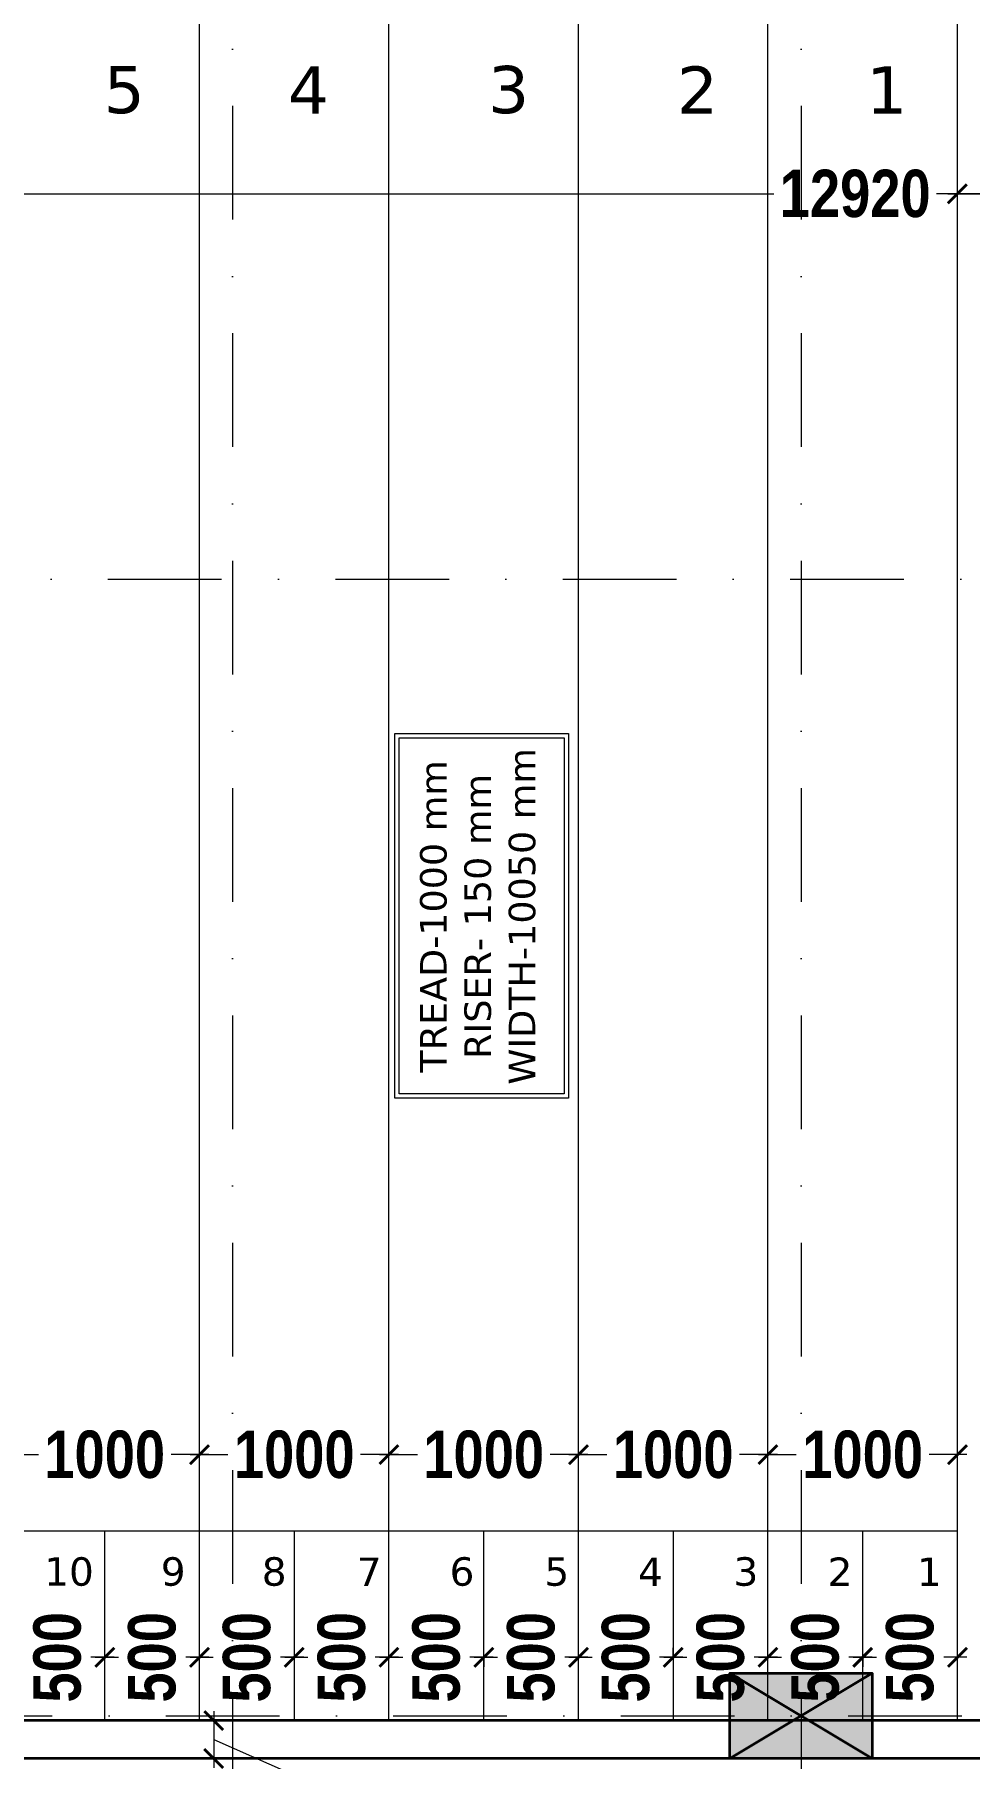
# Model space of a CAD drawing. Header units: millimetres. Extents: x -3092155 to 4513934, y -12317808 to 1850003.
# Drawn here: x -436560 to -431625, y -5557561 to -5548461 of the extents above; entities that cross this region are included whole.
import ezdxf

# ---------------------------------------------------------------- set-up
doc = ezdxf.new("R2010")
doc.units = ezdxf.units.MM
doc.header["$LTSCALE"] = 2
doc.header["$MEASUREMENT"] = 0
doc.header["$PDMODE"] = 34
doc.header["$PDSIZE"] = 500
doc.linetypes.add('DASHDOT', pattern=[1, 0.5, -0.25, 0, -0.25])
for name, color, linetype, lineweight in [('coloumn', 10, 'Continuous', 35), ('D DIM', 250, 'Continuous', 9), ('GRID', 251, 'DASHDOT', 5), ('slab', 7, 'Continuous', 15), ('Step', 251, 'Continuous', 9), ('TEXT', 7, 'Continuous', 13), ('WAll', 250, 'Continuous', 35)]:
    doc.layers.add(name, color=color, linetype=linetype, lineweight=lineweight)
doc.styles.add('INNER DIM', font='ARIALNB.TTF', dxfattribs={"height": 250})
doc.styles.add('style2', font='verdana.ttf')
doc.dimstyles.new('external final', dxfattribs={"dimscale": 0, "dimtxt": 250, "dimasz": 100, "dimexe": 50, "dimexo": 50, "dimgap": 50, "dimtad": 0, "dimdec": 0, "dimzin": 0, "dimdsep": 46, "dimtxsty": 'INNER DIM', "dimblk": 'ARCHTICK', "dimcen": 100, "dimdle": 50, "dimclrd": 256, "dimclre": 256, "dimclrt": 256, "dimadec": 0, "dimazin": 0, "dimtfac": 1, "dimtdec": 0, "dimtix": 1, "dimtmove": 1, "dimatfit": 3, "dimfxl": 50, "dimfxlon": 1, "dimtolj": 1, "dimtzin": 0, "dimlwd": -1, "dimlwe": -1, "dimarcsym": 1})

# ---------------------------------------------------------------- blocks, each defined once
blk = doc.blocks.new('_ArchTick')
at = {"color": 0, "linetype": 'ByBlock', "const_width": 0.15}
blk.add_lwpolyline([(-0.5, -0.5), (0.5, 0.5)], dxfattribs=at)
blk = doc.blocks.new('*D383')
at = {"layer": 'D DIM', "ltscale": 100, "transparency": 16777216}
for p, q in [((-435663.7, -5557361.2), (-435563.7, -5557361.2)), ((-435613.7, -5557311.2), (-435613.7, -5557611.2)), ((-435613.7, -5557461.2), (-434636.5, -5557891.5)), ((-435663.7, -5557561.2), (-435563.7, -5557561.2)), ((-434636.5, -5557891.5), (-434636.5, -5557991.5))]:
    blk.add_line(p, q, dxfattribs=at)
at = {"layer": 'Defpoints', "color": 0, "lineweight": 50, "ltscale": 100, "transparency": 16777216}
for p in [(-436188.5, -5557361.2), (-436269.6, -5557561.2), (-435613.7, -5557561.2)]:
    blk.add_point(p, dxfattribs=at)
at = {"layer": 'D DIM', "ltscale": 100, "transparency": 16777216, "xscale": 100, "yscale": 100, "zscale": 100}
for p, rotation in [((-435613.7, -5557361.2), 90), ((-435613.7, -5557561.2), 270)]:
    blk.add_blockref('_ArchTick', p, dxfattribs=dict(at, rotation=rotation))
at = {"layer": 'D DIM', "ltscale": 100, "transparency": 16777216, "insert": (-434636.5, -5558269.9), "char_height": 250, "attachment_point": 5, "rotation": 90, "style": 'INNER DIM'}
blk.add_mtext('\\A1;200', dxfattribs=at)
blk = doc.blocks.new('*D407')
at = {"layer": 'D DIM', "ltscale": 100, "transparency": 16777216}
for p, q in [((-438688.5, -5549251.7), (-438688.5, -5549351.7)), ((-425768.5, -5549251.7), (-425768.5, -5549351.7)), ((-438738.5, -5549301.7), (-432658.4, -5549301.7)), ((-425718.5, -5549301.7), (-431798.6, -5549301.7))]:
    blk.add_line(p, q, dxfattribs=at)
at = {"layer": 'Defpoints', "color": 0, "lineweight": 50, "ltscale": 100, "transparency": 16777216}
for p in [(-438688.5, -5548761.2), (-425768.5, -5548761.2), (-425768.5, -5549301.7)]:
    blk.add_point(p, dxfattribs=at)
at = {"layer": 'D DIM', "ltscale": 100, "transparency": 16777216, "xscale": 100, "yscale": 100, "zscale": 100, "rotation": 180}
blk.add_blockref('_ArchTick', (-438688.5, -5549301.7), dxfattribs=at)
at = {"layer": 'D DIM', "ltscale": 100, "transparency": 16777216, "xscale": 100, "yscale": 100, "zscale": 100}
blk.add_blockref('_ArchTick', (-425768.5, -5549301.7), dxfattribs=at)
at = {"layer": 'D DIM', "ltscale": 100, "transparency": 16777216, "insert": (-432228.5, -5549301.7), "char_height": 250, "attachment_point": 5, "style": 'INNER DIM'}
blk.add_mtext('\\A1;12920', dxfattribs=at)
blk = doc.blocks.new('*D742')
at = {"layer": 'D DIM', "ltscale": 100, "transparency": 16777216}
for p, q in [((-431319, -5546261), (-431319, -5549947.1)), ((-431369, -5546311), (-431269, -5546311)), ((-431319, -5556411.2), (-431319, -5550806.9)), ((-431369, -5556361.2), (-431269, -5556361.2))]:
    blk.add_line(p, q, dxfattribs=at)
at = {"layer": 'Defpoints', "color": 0, "lineweight": 50, "ltscale": 100, "transparency": 16777216}
for p in [(-431957, -5546311), (-431688.9, -5556361.2), (-431319, -5556361.2)]:
    blk.add_point(p, dxfattribs=at)
at = {"layer": 'D DIM', "ltscale": 100, "transparency": 16777216, "xscale": 100, "yscale": 100, "zscale": 100}
for p, rotation in [((-431319, -5546311), 90), ((-431319, -5556361.2), 270)]:
    blk.add_blockref('_ArchTick', p, dxfattribs=dict(at, rotation=rotation))
at = {"layer": 'D DIM', "ltscale": 100, "transparency": 16777216, "insert": (-431319, -5550377), "char_height": 250, "attachment_point": 5, "rotation": 90, "style": 'INNER DIM'}
blk.add_mtext('\\A1;10050', dxfattribs=at)
blk = doc.blocks.new('*D743')
at = {"layer": 'D DIM', "ltscale": 100, "transparency": 16777216}
for p, q in [((-431369, -5556361.2), (-431269, -5556361.2)), ((-431319, -5556311.2), (-431319, -5556511)), ((-431319, -5557411.2), (-431319, -5557211.4)), ((-431369, -5557361.2), (-431269, -5557361.2))]:
    blk.add_line(p, q, dxfattribs=at)
at = {"layer": 'Defpoints', "color": 0, "lineweight": 50, "ltscale": 100, "transparency": 16777216}
for p in [(-431688.9, -5556361.2), (-431688.9, -5557361.2), (-431319, -5557361.2)]:
    blk.add_point(p, dxfattribs=at)
at = {"layer": 'D DIM', "ltscale": 100, "transparency": 16777216, "xscale": 100, "yscale": 100, "zscale": 100}
for p, rotation in [((-431319, -5556361.2), 90), ((-431319, -5557361.2), 270)]:
    blk.add_blockref('_ArchTick', p, dxfattribs=dict(at, rotation=rotation))
at = {"layer": 'D DIM', "ltscale": 100, "transparency": 16777216, "insert": (-431319, -5556861.2), "char_height": 250, "attachment_point": 5, "rotation": 90, "style": 'INNER DIM'}
blk.add_mtext('\\A1;1000', dxfattribs=at)
blk = doc.blocks.new('*D746')
at = {"layer": 'D DIM', "ltscale": 100, "transparency": 16777216}
for p, q in [((-436688.9, -5555957), (-436688.9, -5555907)), ((-435688.9, -5555957), (-435688.9, -5555907)), ((-436738.9, -5555957), (-436539.1, -5555957)), ((-435638.9, -5555957), (-435838.7, -5555957))]:
    blk.add_line(p, q, dxfattribs=at)
at = {"layer": 'Defpoints', "color": 0, "lineweight": 50, "ltscale": 100, "transparency": 16777216}
for p in [(-436688.9, -5555957), (-435688.9, -5555957), (-435688.9, -5555957)]:
    blk.add_point(p, dxfattribs=at)
at = {"layer": 'D DIM', "ltscale": 100, "transparency": 16777216, "xscale": 100, "yscale": 100, "zscale": 100, "rotation": 180}
blk.add_blockref('_ArchTick', (-436688.9, -5555957), dxfattribs=at)
at = {"layer": 'D DIM', "ltscale": 100, "transparency": 16777216, "xscale": 100, "yscale": 100, "zscale": 100}
blk.add_blockref('_ArchTick', (-435688.9, -5555957), dxfattribs=at)
at = {"layer": 'D DIM', "ltscale": 100, "transparency": 16777216, "insert": (-436188.9, -5555957), "char_height": 250, "attachment_point": 5, "style": 'INNER DIM'}
blk.add_mtext('\\A1;1000', dxfattribs=at)
blk = doc.blocks.new('*D747')
at = {"layer": 'D DIM', "ltscale": 100, "transparency": 16777216}
for p, q in [((-435688.9, -5555957), (-435688.9, -5555907)), ((-434688.9, -5555957), (-434688.9, -5555907)), ((-435738.9, -5555957), (-435539.1, -5555957)), ((-434638.9, -5555957), (-434838.7, -5555957))]:
    blk.add_line(p, q, dxfattribs=at)
at = {"layer": 'Defpoints', "color": 0, "lineweight": 50, "ltscale": 100, "transparency": 16777216}
for p in [(-435688.9, -5555957), (-434688.9, -5555957), (-434688.9, -5555957)]:
    blk.add_point(p, dxfattribs=at)
at = {"layer": 'D DIM', "ltscale": 100, "transparency": 16777216, "xscale": 100, "yscale": 100, "zscale": 100, "rotation": 180}
blk.add_blockref('_ArchTick', (-435688.9, -5555957), dxfattribs=at)
at = {"layer": 'D DIM', "ltscale": 100, "transparency": 16777216, "xscale": 100, "yscale": 100, "zscale": 100}
blk.add_blockref('_ArchTick', (-434688.9, -5555957), dxfattribs=at)
at = {"layer": 'D DIM', "ltscale": 100, "transparency": 16777216, "insert": (-435188.9, -5555957), "char_height": 250, "attachment_point": 5, "style": 'INNER DIM'}
blk.add_mtext('\\A1;1000', dxfattribs=at)
blk = doc.blocks.new('*D748')
at = {"layer": 'D DIM', "ltscale": 100, "transparency": 16777216}
for p, q in [((-434688.9, -5555957), (-434688.9, -5555907)), ((-433688.9, -5555957), (-433688.9, -5555907)), ((-434738.9, -5555957), (-434539.1, -5555957)), ((-433638.9, -5555957), (-433838.7, -5555957))]:
    blk.add_line(p, q, dxfattribs=at)
at = {"layer": 'Defpoints', "color": 0, "lineweight": 50, "ltscale": 100, "transparency": 16777216}
for p in [(-434688.9, -5555957), (-433688.9, -5555957), (-433688.9, -5555957)]:
    blk.add_point(p, dxfattribs=at)
at = {"layer": 'D DIM', "ltscale": 100, "transparency": 16777216, "xscale": 100, "yscale": 100, "zscale": 100, "rotation": 180}
blk.add_blockref('_ArchTick', (-434688.9, -5555957), dxfattribs=at)
at = {"layer": 'D DIM', "ltscale": 100, "transparency": 16777216, "xscale": 100, "yscale": 100, "zscale": 100}
blk.add_blockref('_ArchTick', (-433688.9, -5555957), dxfattribs=at)
at = {"layer": 'D DIM', "ltscale": 100, "transparency": 16777216, "insert": (-434188.9, -5555957), "char_height": 250, "attachment_point": 5, "style": 'INNER DIM'}
blk.add_mtext('\\A1;1000', dxfattribs=at)
blk = doc.blocks.new('*D749')
at = {"layer": 'D DIM', "ltscale": 100, "transparency": 16777216}
for p, q in [((-433688.9, -5555957), (-433688.9, -5555907)), ((-432688.9, -5555957), (-432688.9, -5555907)), ((-433738.9, -5555957), (-433539.1, -5555957)), ((-432638.9, -5555957), (-432838.7, -5555957))]:
    blk.add_line(p, q, dxfattribs=at)
at = {"layer": 'Defpoints', "color": 0, "lineweight": 50, "ltscale": 100, "transparency": 16777216}
for p in [(-433688.9, -5555957), (-432688.9, -5555957), (-432688.9, -5555957)]:
    blk.add_point(p, dxfattribs=at)
at = {"layer": 'D DIM', "ltscale": 100, "transparency": 16777216, "xscale": 100, "yscale": 100, "zscale": 100, "rotation": 180}
blk.add_blockref('_ArchTick', (-433688.9, -5555957), dxfattribs=at)
at = {"layer": 'D DIM', "ltscale": 100, "transparency": 16777216, "xscale": 100, "yscale": 100, "zscale": 100}
blk.add_blockref('_ArchTick', (-432688.9, -5555957), dxfattribs=at)
at = {"layer": 'D DIM', "ltscale": 100, "transparency": 16777216, "insert": (-433188.9, -5555957), "char_height": 250, "attachment_point": 5, "style": 'INNER DIM'}
blk.add_mtext('\\A1;1000', dxfattribs=at)
blk = doc.blocks.new('*D750')
at = {"layer": 'D DIM', "ltscale": 100, "transparency": 16777216}
for p, q in [((-432688.9, -5555957), (-432688.9, -5555907)), ((-431688.9, -5555957), (-431688.9, -5555907)), ((-432738.9, -5555957), (-432539.1, -5555957)), ((-431638.9, -5555957), (-431838.7, -5555957))]:
    blk.add_line(p, q, dxfattribs=at)
at = {"layer": 'Defpoints', "color": 0, "lineweight": 50, "ltscale": 100, "transparency": 16777216}
for p in [(-432688.9, -5555957), (-431688.9, -5555957), (-431688.9, -5555957)]:
    blk.add_point(p, dxfattribs=at)
at = {"layer": 'D DIM', "ltscale": 100, "transparency": 16777216, "xscale": 100, "yscale": 100, "zscale": 100, "rotation": 180}
blk.add_blockref('_ArchTick', (-432688.9, -5555957), dxfattribs=at)
at = {"layer": 'D DIM', "ltscale": 100, "transparency": 16777216, "xscale": 100, "yscale": 100, "zscale": 100}
blk.add_blockref('_ArchTick', (-431688.9, -5555957), dxfattribs=at)
at = {"layer": 'D DIM', "ltscale": 100, "transparency": 16777216, "insert": (-432188.9, -5555957), "char_height": 250, "attachment_point": 5, "style": 'INNER DIM'}
blk.add_mtext('\\A1;1000', dxfattribs=at)
blk = doc.blocks.new('*D754')
at = {"layer": 'D DIM', "ltscale": 100, "transparency": 16777216}
for p, q in [((-436688.9, -5557027), (-436688.9, -5556977)), ((-436188.9, -5557027), (-436188.9, -5556977)), ((-436738.9, -5557027), (-436616.5, -5557027)), ((-436138.9, -5557027), (-436261.4, -5557027))]:
    blk.add_line(p, q, dxfattribs=at)
at = {"layer": 'Defpoints', "color": 0, "lineweight": 50, "ltscale": 100, "transparency": 16777216}
for p in [(-436688.9, -5557027), (-436188.9, -5557027), (-436188.9, -5557027)]:
    blk.add_point(p, dxfattribs=at)
at = {"layer": 'D DIM', "ltscale": 100, "transparency": 16777216, "xscale": 100, "yscale": 100, "zscale": 100, "rotation": 180}
blk.add_blockref('_ArchTick', (-436688.9, -5557027), dxfattribs=at)
at = {"layer": 'D DIM', "ltscale": 100, "transparency": 16777216, "xscale": 100, "yscale": 100, "zscale": 100}
blk.add_blockref('_ArchTick', (-436188.9, -5557027), dxfattribs=at)
at = {"layer": 'D DIM', "ltscale": 100, "transparency": 16777216, "insert": (-436438.9, -5557027), "char_height": 250, "attachment_point": 5, "rotation": 90, "style": 'INNER DIM'}
blk.add_mtext('\\A1;500', dxfattribs=at)
blk = doc.blocks.new('*D755')
at = {"layer": 'D DIM', "ltscale": 100, "transparency": 16777216}
for p, q in [((-436188.9, -5557027), (-436188.9, -5556977)), ((-435688.9, -5557027), (-435688.9, -5556977)), ((-436238.9, -5557027), (-436116.5, -5557027)), ((-435638.9, -5557027), (-435761.4, -5557027))]:
    blk.add_line(p, q, dxfattribs=at)
at = {"layer": 'Defpoints', "color": 0, "lineweight": 50, "ltscale": 100, "transparency": 16777216}
for p in [(-436188.9, -5557027), (-435688.9, -5557027), (-435688.9, -5557027)]:
    blk.add_point(p, dxfattribs=at)
at = {"layer": 'D DIM', "ltscale": 100, "transparency": 16777216, "xscale": 100, "yscale": 100, "zscale": 100, "rotation": 180}
blk.add_blockref('_ArchTick', (-436188.9, -5557027), dxfattribs=at)
at = {"layer": 'D DIM', "ltscale": 100, "transparency": 16777216, "xscale": 100, "yscale": 100, "zscale": 100}
blk.add_blockref('_ArchTick', (-435688.9, -5557027), dxfattribs=at)
at = {"layer": 'D DIM', "ltscale": 100, "transparency": 16777216, "insert": (-435938.9, -5557027), "char_height": 250, "attachment_point": 5, "rotation": 90, "style": 'INNER DIM'}
blk.add_mtext('\\A1;500', dxfattribs=at)
blk = doc.blocks.new('*D756')
at = {"layer": 'D DIM', "ltscale": 100, "transparency": 16777216}
for p, q in [((-435688.9, -5557027), (-435688.9, -5556977)), ((-435738.9, -5557027), (-435616.5, -5557027)), ((-435138.9, -5557027), (-435261.4, -5557027)), ((-435188.9, -5557027), (-435188.9, -5557077))]:
    blk.add_line(p, q, dxfattribs=at)
at = {"layer": 'Defpoints', "color": 0, "lineweight": 50, "ltscale": 100, "transparency": 16777216}
for p in [(-435688.9, -5557027), (-435188.9, -5557027), (-435188.9, -5557027)]:
    blk.add_point(p, dxfattribs=at)
at = {"layer": 'D DIM', "ltscale": 100, "transparency": 16777216, "xscale": 100, "yscale": 100, "zscale": 100, "rotation": 180}
blk.add_blockref('_ArchTick', (-435688.9, -5557027), dxfattribs=at)
at = {"layer": 'D DIM', "ltscale": 100, "transparency": 16777216, "xscale": 100, "yscale": 100, "zscale": 100}
blk.add_blockref('_ArchTick', (-435188.9, -5557027), dxfattribs=at)
at = {"layer": 'D DIM', "ltscale": 100, "transparency": 16777216, "insert": (-435438.9, -5557027), "char_height": 250, "attachment_point": 5, "rotation": 90, "style": 'INNER DIM'}
blk.add_mtext('\\A1;500', dxfattribs=at)
blk = doc.blocks.new('*D757')
at = {"layer": 'D DIM', "ltscale": 100, "transparency": 16777216}
for p, q in [((-434688.9, -5557027), (-434688.9, -5556977)), ((-435238.9, -5557027), (-435116.5, -5557027)), ((-435188.9, -5557027), (-435188.9, -5557077)), ((-434638.9, -5557027), (-434761.4, -5557027))]:
    blk.add_line(p, q, dxfattribs=at)
at = {"layer": 'Defpoints', "color": 0, "lineweight": 50, "ltscale": 100, "transparency": 16777216}
for p in [(-435188.9, -5557027), (-434688.9, -5557027), (-434688.9, -5557027)]:
    blk.add_point(p, dxfattribs=at)
at = {"layer": 'D DIM', "ltscale": 100, "transparency": 16777216, "xscale": 100, "yscale": 100, "zscale": 100, "rotation": 180}
blk.add_blockref('_ArchTick', (-435188.9, -5557027), dxfattribs=at)
at = {"layer": 'D DIM', "ltscale": 100, "transparency": 16777216, "xscale": 100, "yscale": 100, "zscale": 100}
blk.add_blockref('_ArchTick', (-434688.9, -5557027), dxfattribs=at)
at = {"layer": 'D DIM', "ltscale": 100, "transparency": 16777216, "insert": (-434938.9, -5557027), "char_height": 250, "attachment_point": 5, "rotation": 90, "style": 'INNER DIM'}
blk.add_mtext('\\A1;500', dxfattribs=at)
blk = doc.blocks.new('*D758')
at = {"layer": 'D DIM', "ltscale": 100, "transparency": 16777216}
for p, q in [((-434688.9, -5557027), (-434688.9, -5556977)), ((-434738.9, -5557027), (-434616.5, -5557027)), ((-434138.9, -5557027), (-434261.4, -5557027)), ((-434188.9, -5557027), (-434188.9, -5557077))]:
    blk.add_line(p, q, dxfattribs=at)
at = {"layer": 'Defpoints', "color": 0, "lineweight": 50, "ltscale": 100, "transparency": 16777216}
for p in [(-434688.9, -5557027), (-434188.9, -5557027), (-434188.9, -5557027)]:
    blk.add_point(p, dxfattribs=at)
at = {"layer": 'D DIM', "ltscale": 100, "transparency": 16777216, "xscale": 100, "yscale": 100, "zscale": 100, "rotation": 180}
blk.add_blockref('_ArchTick', (-434688.9, -5557027), dxfattribs=at)
at = {"layer": 'D DIM', "ltscale": 100, "transparency": 16777216, "xscale": 100, "yscale": 100, "zscale": 100}
blk.add_blockref('_ArchTick', (-434188.9, -5557027), dxfattribs=at)
at = {"layer": 'D DIM', "ltscale": 100, "transparency": 16777216, "insert": (-434438.9, -5557027), "char_height": 250, "attachment_point": 5, "rotation": 90, "style": 'INNER DIM'}
blk.add_mtext('\\A1;500', dxfattribs=at)
blk = doc.blocks.new('*D759')
at = {"layer": 'D DIM', "ltscale": 100, "transparency": 16777216}
for p, q in [((-433688.9, -5557027), (-433688.9, -5556977)), ((-434238.9, -5557027), (-434116.5, -5557027)), ((-434188.9, -5557027), (-434188.9, -5557077)), ((-433638.9, -5557027), (-433761.4, -5557027))]:
    blk.add_line(p, q, dxfattribs=at)
at = {"layer": 'Defpoints', "color": 0, "lineweight": 50, "ltscale": 100, "transparency": 16777216}
for p in [(-434188.9, -5557027), (-433688.9, -5557027), (-433688.9, -5557027)]:
    blk.add_point(p, dxfattribs=at)
at = {"layer": 'D DIM', "ltscale": 100, "transparency": 16777216, "xscale": 100, "yscale": 100, "zscale": 100, "rotation": 180}
blk.add_blockref('_ArchTick', (-434188.9, -5557027), dxfattribs=at)
at = {"layer": 'D DIM', "ltscale": 100, "transparency": 16777216, "xscale": 100, "yscale": 100, "zscale": 100}
blk.add_blockref('_ArchTick', (-433688.9, -5557027), dxfattribs=at)
at = {"layer": 'D DIM', "ltscale": 100, "transparency": 16777216, "insert": (-433938.9, -5557027), "char_height": 250, "attachment_point": 5, "rotation": 90, "style": 'INNER DIM'}
blk.add_mtext('\\A1;500', dxfattribs=at)
blk = doc.blocks.new('*D760')
at = {"layer": 'D DIM', "ltscale": 100, "transparency": 16777216}
for p, q in [((-433688.9, -5557027), (-433688.9, -5556977)), ((-433188.9, -5557027), (-433188.9, -5556977)), ((-433738.9, -5557027), (-433616.5, -5557027)), ((-433138.9, -5557027), (-433261.4, -5557027))]:
    blk.add_line(p, q, dxfattribs=at)
at = {"layer": 'Defpoints', "color": 0, "lineweight": 50, "ltscale": 100, "transparency": 16777216}
for p in [(-433688.9, -5557027), (-433188.9, -5557027), (-433188.9, -5557027)]:
    blk.add_point(p, dxfattribs=at)
at = {"layer": 'D DIM', "ltscale": 100, "transparency": 16777216, "xscale": 100, "yscale": 100, "zscale": 100, "rotation": 180}
blk.add_blockref('_ArchTick', (-433688.9, -5557027), dxfattribs=at)
at = {"layer": 'D DIM', "ltscale": 100, "transparency": 16777216, "xscale": 100, "yscale": 100, "zscale": 100}
blk.add_blockref('_ArchTick', (-433188.9, -5557027), dxfattribs=at)
at = {"layer": 'D DIM', "ltscale": 100, "transparency": 16777216, "insert": (-433438.9, -5557027), "char_height": 250, "attachment_point": 5, "rotation": 90, "style": 'INNER DIM'}
blk.add_mtext('\\A1;500', dxfattribs=at)
blk = doc.blocks.new('*D761')
at = {"layer": 'D DIM', "ltscale": 100, "transparency": 16777216}
for p, q in [((-433188.9, -5557027), (-433188.9, -5556977)), ((-432688.9, -5557027), (-432688.9, -5556977)), ((-433238.9, -5557027), (-433116.5, -5557027)), ((-432638.9, -5557027), (-432761.4, -5557027))]:
    blk.add_line(p, q, dxfattribs=at)
at = {"layer": 'Defpoints', "color": 0, "lineweight": 50, "ltscale": 100, "transparency": 16777216}
for p in [(-433188.9, -5557027), (-432688.9, -5557027), (-432688.9, -5557027)]:
    blk.add_point(p, dxfattribs=at)
at = {"layer": 'D DIM', "ltscale": 100, "transparency": 16777216, "xscale": 100, "yscale": 100, "zscale": 100, "rotation": 180}
blk.add_blockref('_ArchTick', (-433188.9, -5557027), dxfattribs=at)
at = {"layer": 'D DIM', "ltscale": 100, "transparency": 16777216, "xscale": 100, "yscale": 100, "zscale": 100}
blk.add_blockref('_ArchTick', (-432688.9, -5557027), dxfattribs=at)
at = {"layer": 'D DIM', "ltscale": 100, "transparency": 16777216, "insert": (-432938.9, -5557027), "char_height": 250, "attachment_point": 5, "rotation": 90, "style": 'INNER DIM'}
blk.add_mtext('\\A1;500', dxfattribs=at)
blk = doc.blocks.new('*D762')
at = {"layer": 'D DIM', "ltscale": 100, "transparency": 16777216}
for p, q in [((-432688.9, -5557027), (-432688.9, -5556977)), ((-432738.9, -5557027), (-432616.5, -5557027)), ((-432138.9, -5557027), (-432261.4, -5557027)), ((-432188.9, -5557027), (-432188.9, -5557077))]:
    blk.add_line(p, q, dxfattribs=at)
at = {"layer": 'Defpoints', "color": 0, "lineweight": 50, "ltscale": 100, "transparency": 16777216}
for p in [(-432688.9, -5557027), (-432188.9, -5557027), (-432188.9, -5557027)]:
    blk.add_point(p, dxfattribs=at)
at = {"layer": 'D DIM', "ltscale": 100, "transparency": 16777216, "xscale": 100, "yscale": 100, "zscale": 100, "rotation": 180}
blk.add_blockref('_ArchTick', (-432688.9, -5557027), dxfattribs=at)
at = {"layer": 'D DIM', "ltscale": 100, "transparency": 16777216, "xscale": 100, "yscale": 100, "zscale": 100}
blk.add_blockref('_ArchTick', (-432188.9, -5557027), dxfattribs=at)
at = {"layer": 'D DIM', "ltscale": 100, "transparency": 16777216, "insert": (-432438.9, -5557027), "char_height": 250, "attachment_point": 5, "rotation": 90, "style": 'INNER DIM'}
blk.add_mtext('\\A1;500', dxfattribs=at)
blk = doc.blocks.new('*D763')
at = {"layer": 'D DIM', "ltscale": 100, "transparency": 16777216}
for p, q in [((-431688.9, -5557027), (-431688.9, -5556977)), ((-432238.9, -5557027), (-432116.5, -5557027)), ((-432188.9, -5557027), (-432188.9, -5557077)), ((-431638.9, -5557027), (-431761.4, -5557027))]:
    blk.add_line(p, q, dxfattribs=at)
at = {"layer": 'Defpoints', "color": 0, "lineweight": 50, "ltscale": 100, "transparency": 16777216}
for p in [(-432188.9, -5557027), (-431688.9, -5557027), (-431688.9, -5557027)]:
    blk.add_point(p, dxfattribs=at)
at = {"layer": 'D DIM', "ltscale": 100, "transparency": 16777216, "xscale": 100, "yscale": 100, "zscale": 100, "rotation": 180}
blk.add_blockref('_ArchTick', (-432188.9, -5557027), dxfattribs=at)
at = {"layer": 'D DIM', "ltscale": 100, "transparency": 16777216, "xscale": 100, "yscale": 100, "zscale": 100}
blk.add_blockref('_ArchTick', (-431688.9, -5557027), dxfattribs=at)
at = {"layer": 'D DIM', "ltscale": 100, "transparency": 16777216, "insert": (-431938.9, -5557027), "char_height": 250, "attachment_point": 5, "rotation": 90, "style": 'INNER DIM'}
blk.add_mtext('\\A1;500', dxfattribs=at)
blk = doc.blocks.new('*D764')
at = {"layer": 'D DIM', "ltscale": 100, "transparency": 16777216}
for p, q in [((-431688.9, -5549352.5), (-431688.9, -5549252.5)), ((-427968.9, -5549352.5), (-427968.9, -5549252.5)), ((-431738.9, -5549302.5), (-430185.1, -5549302.5)), ((-427918.9, -5549302.5), (-429472.7, -5549302.5))]:
    blk.add_line(p, q, dxfattribs=at)
at = {"layer": 'Defpoints', "color": 0, "lineweight": 50, "ltscale": 100, "transparency": 16777216}
for p in [(-427968.9, -5549302.5), (-431688.9, -5549475), (-427968.9, -5549475)]:
    blk.add_point(p, dxfattribs=at)
at = {"layer": 'D DIM', "ltscale": 100, "transparency": 16777216, "xscale": 100, "yscale": 100, "zscale": 100, "rotation": 180}
blk.add_blockref('_ArchTick', (-431688.9, -5549302.5), dxfattribs=at)
at = {"layer": 'D DIM', "ltscale": 100, "transparency": 16777216, "xscale": 100, "yscale": 100, "zscale": 100}
blk.add_blockref('_ArchTick', (-427968.9, -5549302.5), dxfattribs=at)
at = {"layer": 'D DIM', "ltscale": 100, "transparency": 16777216, "insert": (-429828.9, -5549302.5), "char_height": 250, "attachment_point": 5, "style": 'INNER DIM'}
blk.add_mtext('\\A1;3720', dxfattribs=at)
blk = doc.blocks.new('S.F')
at = {"layer": 'coloumn', "ltscale": 100}
blk.add_hatch(color=256, dxfattribs=at).paths.add_polyline_path([(53530.5, -5865756.2), (53530.5, -5865306.2), (52780.5, -5865306.2), (52780.5, -5865756.2)])
for p, q in [((52780.5, -5865756.2), (52780.5, -5865306.2)), ((52780.5, -5865306.2), (53530.5, -5865306.2)), ((53530.5, -5865306.2), (53530.5, -5865756.2)), ((53530.5, -5865756.2), (52780.5, -5865756.2))]:
    blk.add_line(p, q, dxfattribs=at)
blk.add_lwpolyline([(53530.5, -5865756.2), (52780.5, -5865306.2), (53530.5, -5865306.2), (52780.5, -5865756.2)], dxfattribs=at)
blk = doc.blocks.new('YJJYH')
at = {"layer": 'Step', "ltscale": 100}
for p, q in [((-62187.6, -5719325.5), (-62187.6, -5707275.5)), ((-61187.6, -5719325.5), (-61187.6, -5707275.5)), ((-60187.6, -5719325.5), (-60187.6, -5707275.5)), ((-59187.6, -5719325.5), (-59187.6, -5707275.5)), ((-58187.6, -5719325.5), (-58187.6, -5707275.5)), ((-62687.6, -5718324.7), (-62687.6, -5719325.5)), ((-61687.6, -5718324.7), (-61687.6, -5719325.5)), ((-60687.6, -5718324.7), (-60687.6, -5719325.5)), ((-59687.6, -5718324.7), (-59687.6, -5719325.5)), ((-58687.6, -5718324.7), (-58687.6, -5719325.5))]:
    blk.add_line(p, q, dxfattribs=at)
at = {"layer": 'Step', "ltscale": 15000}
blk.add_line((-58187.6, -5718325.5), (-65187.6, -5718325.5), dxfattribs=at)

msp = doc.modelspace()

# ---------------------------------------------------------------- linework, layer by layer
at = {"layer": 'GRID', "color": 5, "ltscale": 600}
for p, q in [((-435513.9, -5499634.4), (-435513.9, -5584428.2)), ((-432513.9, -5499634.4), (-432513.9, -5584428.2))]:
    msp.add_line(p, q, dxfattribs=at)
at = {"layer": 'GRID', "color": 6, "ltscale": 600}
for p, q in [((-460173.8, -5551336.2), (-367334.4, -5551336.2)), ((-461068.2, -5557336.2), (-366440.7, -5557336.2))]:
    msp.add_line(p, q, dxfattribs=at)
at = {"layer": 'slab', "lineweight": 13}
for points in [[(-434658.8, -5554075.7), (-434658.8, -5552150.5), (-433741.4, -5552150.5), (-433741.4, -5554075.7)], [(-434635.4, -5554052.3), (-434635.4, -5552173.9), (-433764.8, -5552173.9), (-433764.8, -5554052.3)]]:
    msp.add_lwpolyline(points, close=True, dxfattribs=at)
at = {"layer": 'WAll', "ltscale": 100}
for p, q in [((-425769.3, -5557361.2), (-438689.3, -5557361.2)), ((-425569.3, -5557561.2), (-438889.3, -5557561.2))]:
    msp.add_line(p, q, dxfattribs=at)

# ---------------------------------------------------------------- block references
at = {"layer": 'coloumn'}
msp.add_blockref('S.F', (-485670.2, 308195), dxfattribs=at)
at = {"layer": 'D DIM'}
msp.add_blockref('YJJYH', (-373501.8, 161963.5), dxfattribs=at)

# ---------------------------------------------------------------- texts
at = {"layer": 'TEXT', "ltscale": 0.1, "attachment_point": 5, "style": 'style2'}
for s, insert, char_height in [('5', (-436086.2, -5548754.3), 249.2), ('4', (-435113.4, -5548754.3), 249.2), ('3', (-434057.5, -5548754.3), 249.2), ('2', (-433061.1, -5548754.3), 249.2), ('1', (-432062.3, -5548754.3), 249.2), ('10', (-436377.3, -5556575.4), 150), ('9', (-435827.5, -5556575.4), 150), ('8', (-435294.7, -5556575.4), 150), ('7', (-434793.1, -5556575.4), 150), ('6', (-434303.5, -5556575.4), 150), ('5', (-433803.2, -5556575.4), 150), ('4', (-433309.3, -5556575.4), 150), ('3', (-432805.3, -5556575.4), 150), ('2', (-432308.5, -5556575.4), 150), ('1', (-431837.1, -5556575.4), 150)]:
    msp.add_mtext(s, dxfattribs=dict(at, insert=insert, char_height=char_height))
at = {"layer": 'TEXT', "ltscale": 0.1, "insert": (-434219.5, -5553116.2), "char_height": 140.4, "attachment_point": 5, "rotation": 90, "style": 'style2'}
msp.add_mtext('TREAD-1000 mm\\PRISER- 150 mm\\PWIDTH-10050 mm', dxfattribs=at)

# ---------------------------------------------------------------- dimensions: what is measured, and where the dimension line sits
at = {"layer": 'D DIM', "ltscale": 100}
for base, p1, p2, picture, middle in [((-431319, -5556361.2), (-431957, -5546311), (-431688.9, -5556361.2), '*D742', (-431319, -5550377)), ((-435613.7, -5557561.2), (-436188.5, -5557361.2), (-436269.6, -5557561.2), '*D383', (-434636.5, -5558041.5))]:
    dim = msp.add_linear_dim(base=base, p1=p1, p2=p2, angle=90, dimstyle='external final', override={"dimscale": 1}, dxfattribs=at)
    dim.commit()
    dim.dimension.update_dxf_attribs({"geometry": picture, "text_midpoint": middle, "dimtype": 160})
for base, p1, p2, picture, middle in [((-425768.5, -5549301.7), (-438688.5, -5548761.2), (-425768.5, -5548761.2), '*D407', (-432228.5, -5549301.7)), ((-427968.9, -5549302.5), (-431688.9, -5549475), (-427968.9, -5549475), '*D764', (-429828.9, -5549302.5)), ((-435688.9, -5555957), (-436688.9, -5555957), (-435688.9, -5555957), '*D746', (-436188.9, -5555957)), ((-434688.9, -5555957), (-435688.9, -5555957), (-434688.9, -5555957), '*D747', (-435188.9, -5555957)), ((-433688.9, -5555957), (-434688.9, -5555957), (-433688.9, -5555957), '*D748', (-434188.9, -5555957)), ((-432688.9, -5555957), (-433688.9, -5555957), (-432688.9, -5555957), '*D749', (-433188.9, -5555957)), ((-431688.9, -5555957), (-432688.9, -5555957), (-431688.9, -5555957), '*D750', (-432188.9, -5555957))]:
    dim = msp.add_linear_dim(base=base, p1=p1, p2=p2, dimstyle='external final', override={"dimscale": 1}, dxfattribs=at)
    dim.commit()
    dim.dimension.update_dxf_attribs({"geometry": picture, "text_midpoint": middle})
dim = msp.add_linear_dim(base=(-431319, -5557361.2), p1=(-431688.9, -5556361.2), p2=(-431688.9, -5557361.2), angle=90, dimstyle='external final', override={"dimscale": 1}, dxfattribs=at)
dim.commit()
dim.dimension.update_dxf_attribs({"geometry": '*D743', "text_midpoint": (-431319, -5556861.2)})
for base, p1, p2, picture, middle in [((-436188.9, -5557027), (-436688.9, -5557027), (-436188.9, -5557027), '*D754', (-436438.9, -5557027)), ((-435688.9, -5557027), (-436188.9, -5557027), (-435688.9, -5557027), '*D755', (-435938.9, -5557027)), ((-435188.9, -5557027), (-435688.9, -5557027), (-435188.9, -5557027), '*D756', (-435438.9, -5557027)), ((-434688.9, -5557027), (-435188.9, -5557027), (-434688.9, -5557027), '*D757', (-434938.9, -5557027)), ((-434188.9, -5557027), (-434688.9, -5557027), (-434188.9, -5557027), '*D758', (-434438.9, -5557027)), ((-433688.9, -5557027), (-434188.9, -5557027), (-433688.9, -5557027), '*D759', (-433938.9, -5557027)), ((-433188.9, -5557027), (-433688.9, -5557027), (-433188.9, -5557027), '*D760', (-433438.9, -5557027)), ((-432688.9, -5557027), (-433188.9, -5557027), (-432688.9, -5557027), '*D761', (-432938.9, -5557027)), ((-432188.9, -5557027), (-432688.9, -5557027), (-432188.9, -5557027), '*D762', (-432438.9, -5557027)), ((-431688.9, -5557027), (-432188.9, -5557027), (-431688.9, -5557027), '*D763', (-431938.9, -5557027))]:
    dim = msp.add_linear_dim(base=base, p1=p1, p2=p2, dimstyle='external final', override={"dimscale": 1}, dxfattribs=at)
    dim.commit()
    dim.dimension.update_dxf_attribs({"geometry": picture, "text_midpoint": middle, "text_rotation": 90})

doc.saveas('drawing.dxf')
